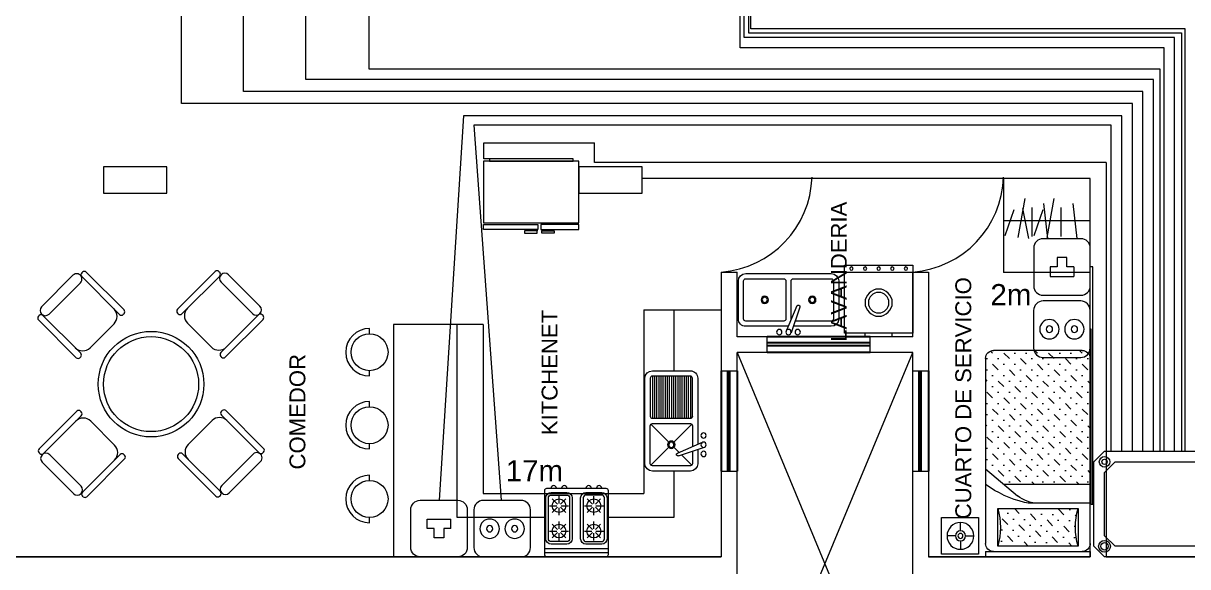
# Model space of a CAD drawing. Header units: metres. Extents: x -2 to 3328848, y -2 to 2725060.
# Drawn here: x 1662824.4 to 1662934.7, y 1364390.3 to 1364441.7 of the extents above; entities that cross this region are included whole.
import ezdxf

# ---------------------------------------------------------------- set-up
doc = ezdxf.new("R2010")
doc.units = ezdxf.units.M
doc.layers.get('0').update_dxf_attribs({"color": 253, "lineweight": 0})
for name, color, linetype, lineweight in [('ICT_INTERNA', 170, 'Continuous', 0), ('ICT_TOMAS', 1, 'Continuous', 0), ('muebles', 253, 'Continuous', 0), ('NOFIJO', 253, 'Continuous', 0), ('PUERTAS', 253, 'Continuous', 0), ('ventanas', 253, 'Continuous', 30)]:
    doc.layers.add(name, color=color, linetype=linetype, lineweight=lineweight)
doc.styles.add('COTA', font='arial.ttf', dxfattribs={"height": 1})
doc.styles.get("Standard").update_dxf_attribs({"font": 'arial.ttf'})

# ---------------------------------------------------------------- blocks, each defined once
blk = doc.blocks.new('MESACIRC-4P-D100CM-3')
at = {"layer": 'muebles'}
for p, q in [((-0.7398487799673319, 1.030933246570612), (-1.036833628065665, 0.7339483984722506)), ((-0.6691381018486595, 1.030933246570612), (-0.2986932690623405, 0.6604884137842646)), ((-0.6492324257367272, 1.060525045141731), (-0.6563034935485916, 1.053453977329866)), ((-0.6138770866774053, 1.060525045141731), (-0.2562668621911257, 0.702914820655451)), ((0.6079767051823239, 1.066425426636783), (0.2503664806960728, 0.7088152021505323)), ((0.6632377203536066, 1.036833628065665), (0.2927928875672592, 0.6663887952793175)), ((0.6433320442416459, 1.066425426636783), (0.6504031120535387, 1.059354358824919)), ((1.030933246570612, 0.7398487799673319), (0.7339483984722506, 1.036833628065665)), ((-0.6691381018486595, 0.9602225684519397), (-0.966122949947021, 0.6632377203536066)), ((0.9602225684519397, 0.6691381018486595), (0.6632377203536066, 0.966122949947021)), ((-1.036833628065665, 0.6632377203536066), (-0.6663887952793175, 0.2927928875672592)), ((-0.2562668621911257, 0.667559481596129), (-0.2633379300029901, 0.6604884137842646)), ((0.2503664806960728, 0.6734598630912103), (0.2574375485079372, 0.6663887952793459)), ((1.030933246570612, 0.6691381018486595), (0.6604884137842646, 0.2986932690623405)), ((-1.066425426636783, 0.6433320442416459), (-1.059354358824919, 0.6504031120535387)), ((-1.066425426636783, 0.6079767051823239), (-0.7088152021505323, 0.2503664806960728)), ((-0.5772142202944224, 0.345039668819652), (-0.3509400503147333, 0.5713138387993411)), ((0.345039668819652, 0.5772142202944224), (0.5713138387993411, 0.3509400503147333)), ((1.060525045141731, 0.6138770866774053), (0.702914820655451, 0.2562668621911257)), ((1.060525045141731, 0.6492324257367272), (1.053453977329866, 0.6563034935485916)), ((-0.6734598630912103, 0.2503664806960728), (-0.6663887952793459, 0.2574375485079372)), ((0.667559481596129, 0.2562668621911257), (0.6604884137842646, 0.2633379300029901)), ((-1.060525045141759, -0.6138770866774621), (-0.7029148206554794, -0.2562668621911826)), ((-1.03093324657064, -0.6691381018487164), (-0.660488413784293, -0.2986932690623973)), ((-0.6675594815961574, -0.2562668621911826), (-0.660488413784293, -0.2633379300030469)), ((0.6734598630912956, -0.2503664806961297), (0.6663887952794312, -0.2574375485079941)), ((1.03683362806575, -0.6632377203536635), (0.6663887952794028, -0.292792887567316)), ((1.066425426636869, -0.6079767051823808), (0.7088152021506176, -0.2503664806961297)), ((-0.3450396688196804, -0.5772142202944792), (-0.5713138387993695, -0.3509400503147901)), ((0.5772142202945076, -0.3450396688197088), (0.3509400503148186, -0.5713138387993979)), ((-1.060525045141759, -0.6492324257367841), (-1.053453977329895, -0.6563034935486485)), ((0.256266862191211, -0.6675594815961858), (0.2633379300030754, -0.6604884137843214)), ((0.6691381018487448, -1.030933246570669), (0.2986932690624258, -0.6604884137843214)), ((1.066425426636869, -0.6433320442417028), (1.059354358825004, -0.6504031120535956)), ((-1.03093324657064, -0.7398487799673887), (-0.733948398472279, -1.036833628065722)), ((-0.9602225684519681, -0.6691381018487164), (-0.663237720353635, -0.9661229499470778)), ((-0.663237720353635, -1.036833628065722), (-0.2927928875672876, -0.6663887952793743)), ((-0.6079767051823524, -1.06642542663684), (-0.2503664806961012, -0.7088152021505891)), ((-0.2503664806961012, -0.6734598630912672), (-0.2574375485079656, -0.6663887952794028)), ((0.6138770866774905, -1.060525045141787), (0.256266862191211, -0.7029148206555078)), ((0.6691381018487448, -0.9602225684519965), (0.9661229499471062, -0.6632377203536635)), ((0.7398487799674172, -1.030933246570669), (1.03683362806575, -0.7339483984723074)), ((-0.6433320442416743, -1.06642542663684), (-0.6504031120535672, -1.059354358824976)), ((0.6492324257368125, -1.060525045141787), (0.6563034935486769, -1.053453977329923))]:
    blk.add_line(p, q, dxfattribs=at)
for radius in [0.5, 0.45]:
    blk.add_circle((0, 0), radius, dxfattribs=at)
for centre, radius, start, end in [((-0.7044934409079815, 0.9955779075112616), 0.05, 315.0000000000003, 135.0000000000003), ((-0.6386258240189306, 1.035776307800177), 0.025, 135.0000000000003, 225.0000000000002), ((-0.6315547562070662, 1.04284737561207), 0.025, 45.00000000000025, 135.0000000000003), ((0.6256543747119849, 1.048747757107122), 0.025, 45.00000000000025, 135.0000000000002), ((0.6985930594129286, 1.001478289006343), 0.05, 45.00000000000025, 225.0000000000002), ((0.6327254425238493, 1.041676689295258), 0.025, 315.0000000000003, 45.00000000000025), ((-1.001478289006343, 0.6985930594129286), 0.05, 135.0000000000003, 315.0000000000003), ((-0.4216507284333773, 0.642024516917985), 0.1, 314.9999999999992, 45.00000000000025), ((-0.2739445317207867, 0.68523715112579), 0.025, 315.0000000000003, 45.00000000000025), ((0.2680441502257338, 0.6911375326208713), 0.025, 135.0000000000002, 225.0000000000002), ((0.2751152180375982, 0.6840664648090069), 0.025, 225.0000000000002, 315.0000000000003), ((0.4157503469382959, 0.6479248984130663), 0.1, 135.0000000000002, 224.9999999999992), ((0.9955779075112616, 0.7044934409079815), 0.05, 225.0000000000002, 45.00000000000025), ((1.035776307800177, 0.6386258240189306), 0.025, 45.00000000000025, 135.0000000000002), ((-1.048747757107122, 0.6256543747119849), 0.025, 135.0000000000003, 225.0000000000002), ((-1.041676689295258, 0.6327254425238493), 0.025, 45.00000000000025, 135.0000000000003), ((-0.2810155995326511, 0.6781660833139256), 0.025, 225.0000000000002, 315.0000000000003), ((1.04284737561207, 0.6315547562070662), 0.025, 315.0000000000003, 45.00000000000025), ((-0.6479248984130663, 0.4157503469382959), 0.1, 225.0000000000002, 314.9999999999992), ((0.642024516917985, 0.4216507284333773), 0.1, 224.9999999999992, 315.0000000000003), ((-0.6911375326208713, 0.2680441502257338), 0.025, 225.0000000000002, 315.0000000000003), ((-0.6840664648089785, 0.2751152180375982), 0.025, 315.0000000000003, 45.00000000000025), ((0.6781660833139256, 0.2810155995326511), 0.025, 135.0000000000002, 225.0000000000002), ((0.68523715112579, 0.2739445317207867), 0.025, 225.0000000000002, 315.0000000000003), ((-0.6420245169180134, -0.4216507284334341), 0.1, 44.99999999999931, 135.0000000000003), ((-0.6852371511258184, -0.2739445317208435), 0.025, 45.00000000000033, 135.0000000000003), ((-0.678166083313954, -0.2810155995327079), 0.025, 315.0000000000003, 45.00000000000033), ((0.6479248984131516, -0.4157503469383528), 0.09999999999999998, 45.0000000000003, 134.9999999999993), ((0.6840664648090637, -0.275115218037655), 0.02499999999999999, 135.0000000000003, 225.0000000000003), ((0.6911375326209566, -0.2680441502257906), 0.02499999999999999, 45.0000000000003, 135.0000000000003), ((-1.042847375612098, -0.6315547562071231), 0.025, 135.0000000000003, 225.0000000000003), ((-1.035776307800205, -0.6386258240189875), 0.025, 225.0000000000003, 315.0000000000003), ((-0.99557790751129, -0.7044934409080383), 0.05, 45.00000000000033, 225.0000000000003), ((-0.4157503469383244, -0.6479248984131232), 0.1, 315.0000000000003, 44.99999999999931), ((-0.2751152180376266, -0.6840664648090353), 0.025, 45.00000000000033, 135.0000000000003), ((0.2810155995327364, -0.6781660833139824), 0.02499999999999999, 45.0000000000003, 135.0000000000003), ((0.4216507284334625, -0.6420245169180419), 0.09999999999999998, 134.9999999999993, 225.0000000000003), ((1.001478289006428, -0.6985930594129854), 0.04999999999999999, 315.0000000000003, 135.0000000000003), ((1.041676689295343, -0.6327254425239062), 0.02499999999999999, 225.0000000000003, 315.0000000000003), ((1.048747757107208, -0.6256543747120418), 0.02499999999999999, 315.0000000000003, 45.0000000000003), ((-0.2680441502257622, -0.6911375326209281), 0.025, 315.0000000000003, 45.00000000000033), ((0.273944531720872, -0.6852371511258468), 0.02499999999999999, 135.0000000000003, 225.0000000000003), ((-0.698593059412957, -1.0014782890064), 0.05, 225.0000000000003, 45.00000000000033), ((0.7044934409080668, -0.9955779075113185), 0.04999999999999999, 135.0000000000003, 315.0000000000003), ((-0.6327254425238777, -1.041676689295315), 0.025, 135.0000000000003, 225.0000000000003), ((-0.6256543747120134, -1.048747757107179), 0.025, 225.0000000000003, 315.0000000000003), ((0.6315547562071515, -1.042847375612126), 0.02499999999999999, 225.0000000000003, 315.0000000000003), ((0.6386258240190159, -1.035776307800234), 0.02499999999999999, 315.0000000000003, 45.0000000000003)]:
    blk.add_arc(centre, radius, start, end, dxfattribs=at)
blk = doc.blocks.new('Estufa-p04')
for p, q in [((0.08999999999999914, 0.3000000000000025), (0.08999999999999914, -0.2999999999999989)), ((0.1299999999999983, 0.2999999999999954), (0.1299999999999983, -0.2999999999999989)), ((0.2313603896936051, 0.2286396103063826), (0.280857864376263, 0.1791421356237248)), ((0.2949999999999974, 0.2550000000003845), (0.2949999999999974, 0.1849999999999974)), ((0.3091421356237302, 0.1791421356237266), (0.3586396103063933, 0.2286396103063897)), ((0.4713603896936107, 0.2286396103063826), (0.5208578643762685, 0.1791421356237248)), ((0.535000000000003, 0.2550000000003845), (0.535000000000003, 0.1849999999999974)), ((0.5491421356237358, 0.1791421356237266), (0.5986396103063989, 0.2286396103063897)), ((0.2049999999996068, 0.1649999999999974), (0.2749999999999974, 0.1649999999999946)), ((0.2313603896936051, 0.1013603896936015), (0.2808578643762683, 0.1508578643762646)), ((0.2949999999999974, 0.1449999999999974), (0.2949999999999974, 0.07499999999999751)), ((0.3091421356237249, 0.1508578643762629), (0.3586396103063933, 0.1013603896935944)), ((0.3149999999999974, 0.164999999999993), (0.3850000000003845, 0.1649999999999903)), ((0.4449999999996123, 0.1649999999999974), (0.515000000000003, 0.1649999999999946)), ((0.4713603896936107, 0.1013603896936015), (0.5208578643762738, 0.1508578643762646)), ((0.535000000000003, 0.1449999999999974), (0.535000000000003, 0.07499999999999751)), ((0.5491421356237305, 0.1508578643762629), (0.5986396103063989, 0.1013603896935944)), ((0.555000000000003, 0.164999999999993), (0.6250000000003901, 0.1649999999999903)), ((0.2313603896936051, -0.1013603896936086), (0.280857864376263, -0.1508578643762664)), ((0.2949999999999974, -0.07499999999960671), (0.2949999999999974, -0.1449999999999938)), ((0.3091421356237302, -0.1508578643762646), (0.3586396103063933, -0.1013603896936015)), ((0.4713603896936107, -0.1013603896936086), (0.5208578643762685, -0.1508578643762664)), ((0.535000000000003, -0.07499999999960671), (0.535000000000003, -0.1449999999999938)), ((0.5491421356237358, -0.1508578643762646), (0.5986396103063989, -0.1013603896936015)), ((0.2049999999996068, -0.1649999999999938), (0.2749999999999974, -0.1649999999999966)), ((0.2313603896936051, -0.2286396103063897), (0.2808578643762683, -0.1791421356237266)), ((0.2949999999999974, -0.1849999999999938), (0.2949999999999974, -0.2549999999999937)), ((0.3091421356237249, -0.1791421356237283), (0.3586396103063933, -0.2286396103063968)), ((0.3149999999999974, -0.1649999999999981), (0.3850000000003845, -0.1650000000000009)), ((0.4449999999996123, -0.1649999999999938), (0.515000000000003, -0.1649999999999966)), ((0.4713603896936107, -0.2286396103063897), (0.5208578643762738, -0.1791421356237266)), ((0.535000000000003, -0.1849999999999938), (0.535000000000003, -0.2549999999999937)), ((0.5491421356237305, -0.1791421356237283), (0.5986396103063989, -0.2286396103063968)), ((0.555000000000003, -0.1649999999999981), (0.6250000000003901, -0.1650000000000009))]:
    blk.add_line(p, q)
for points in [[(0.6999999999999986, 0.2799999999999994), (0.6999999999999986, -0.2800000000000029, -0.4142135623730965), (0.679999999999999, -0.3000000000000025), (0.06999999999999956, -0.2999999999999989, -0.4142135623730935), (0.04999999999999999, -0.2799999999999994), (0.04999999999999999, 0.2799999999999994, -0.4142135623730965), (0.06999999999999956, 0.3000000000000025), (0.679999999999999, 0.2999999999999954, -0.4142135623730935)], [(0.660000000000003, 0.2399999999999967), (0.6599999999999995, 0.09000000000000163, -0.4142135623730898), (0.6099999999999988, 0.04000000000000092), (0.2199999999999981, 0.04000000000000092, -0.4142135623730951), (0.1699999999999983, 0.09000000000000163), (0.1699999999999974, 0.2400000000000002, -0.4142135623730971), (0.2199999999999981, 0.2900000000000009), (0.6100000000000023, 0.2899999999999974, -0.4142135623730927)], [(0.6350000000000044, 0.2399999999999967), (0.6349999999999973, 0.09000000000000163, -0.4142135623730898), (0.6099999999999988, 0.0649999999999995), (0.2199999999999981, 0.06500000000000306, -0.414213562373095), (0.194999999999996, 0.09000000000000163), (0.1949999999999996, 0.2400000000000002, -0.4142135623730972), (0.2199999999999981, 0.2650000000000023), (0.6100000000000023, 0.2649999999999988, -0.4142135623730927)], [(0.6599999999999959, -0.08999999999999808), (0.6599999999999995, -0.2399999999999967, -0.4142135623731003), (0.6099999999999988, -0.2899999999999974), (0.2199999999999981, -0.2899999999999974, -0.4142135623730951), (0.1699999999999983, -0.2399999999999967), (0.1699999999999974, -0.08999999999999808, -0.4142135623730951), (0.2199999999999981, -0.03999999999999737), (0.6099999999999952, -0.03999999999999737, -0.4142135623730909)], [(0.6350000000000044, -0.2399999999999931), (0.6349999999999973, -0.08999999999999808, 0.4142135623730898), (0.6099999999999988, -0.06499999999999595), (0.2199999999999981, -0.0649999999999995, 0.414213562373095), (0.194999999999996, -0.08999999999999808), (0.1949999999999996, -0.2399999999999967, 0.4142135623730972), (0.2199999999999981, -0.2649999999999988), (0.6100000000000023, -0.2649999999999952, 0.4142135623730927)]]:
    blk.add_lwpolyline(points, format="xyb", close=True)
for centre in [(0.2949999999999974, 0.1649999999999974), (0.535000000000003, 0.1649999999999974), (0.2949999999999974, -0.1649999999999938), (0.535000000000003, -0.1649999999999938)]:
    blk.add_circle(centre, 0.065)
for centre in [(0.6999999999999986, 0.2147242529177955), (0.6999999999999986, 0.1152757470822063), (0.6999999999999951, -0.1152757470822028), (0.6999999999999951, -0.2147242529177884)]:
    blk.add_arc(centre, 0.025, 270, 90)
blk = doc.blocks.new('fr')
for p, q in [((3287.00715631725, 1591.175039092622), (3287.00715631725, 1590.775039092622)), ((3287.02715631725, 1591.175039092622), (3287.02715631725, 1590.775039092622)), ((3287.04715631725, 1591.175039092622), (3287.04715631725, 1590.775039092622)), ((3287.06715631725, 1591.175039092622), (3287.06715631725, 1590.775039092622)), ((3287.08715631725, 1591.175039092622), (3287.08715631725, 1590.775039092622)), ((3287.10715631725, 1591.175039092622), (3287.10715631725, 1590.775039092622)), ((3287.12715631725, 1591.175039092622), (3287.12715631725, 1590.775039092622)), ((3287.14715631725, 1591.175039092622), (3287.14715631725, 1590.775039092622)), ((3287.16715631725, 1591.175039092622), (3287.16715631725, 1590.775039092622)), ((3287.18715631725, 1591.175039092622), (3287.18715631725, 1590.775039092622)), ((3287.20715631725, 1591.175039092622), (3287.20715631725, 1590.775039092622)), ((3287.22715631725, 1591.175039092622), (3287.22715631725, 1590.775039092622)), ((3287.24715631725, 1591.175039092622), (3287.24715631725, 1590.775039092622)), ((3287.26715631725, 1591.175039092622), (3287.26715631725, 1590.775039092622)), ((3287.28715631725, 1591.175039092622), (3287.28715631725, 1590.775039092622)), ((3287.30715631725, 1591.175039092622), (3287.30715631725, 1590.775039092622)), ((3287.32715631725, 1591.175039092622), (3287.32715631725, 1590.775039092622)), ((3287.34715631725, 1591.175039092622), (3287.34715631725, 1590.775039092622)), ((3287.36715631725, 1591.175039092622), (3287.36715631725, 1590.775039092622)), ((3287.118942451903, 1590.418773735872), (3286.874164926968, 1590.50135074778)), ((3287.129417257108, 1590.446159264849), (3286.892013295723, 1590.548013860855))]:
    blk.add_line(p, q)
for points in [[(3287.00715631725, 1591.225039092622, 0.4142135623740464), (3286.93715631725, 1591.155039092622), (3286.93715631725, 1590.528645927004)], [(3286.93715631725, 1590.480100264155), (3286.93715631725, 1590.345039092621, 0.4142135623730951), (3287.00715631725, 1590.275039092621), (3287.36715631725, 1590.275039092621, 0.4142135623730951), (3287.43715631725, 1590.345039092621), (3287.43715631725, 1591.155039092621, 0.4142135623730951), (3287.36715631725, 1591.225039092622), (3287.00715631725, 1591.225039092622)], [(3287.36715631725, 1590.725039092622), (3287.00715631725, 1590.725039092622, 0.4142135623730951), (3286.98715631725, 1590.705039092622), (3286.98715631725, 1590.509339354386, 0.4142135623730951)], [(3286.98715631725, 1590.464919272612), (3286.98715631725, 1590.345039092622, 0.4142135623730951), (3287.00715631725, 1590.325039092622), (3287.36715631725, 1590.325039092622, 0.4142135623730951), (3287.38715631725, 1590.345039092622), (3287.38715631725, 1590.705039092622, 0.4142135623730951), (3287.36715631725, 1590.725039092622)]]:
    blk.add_lwpolyline(points, format="xyb")
blk.add_lwpolyline([(3287.36715631725, 1590.775039092622), (3287.00715631725, 1590.775039092622, -0.4142135623730951), (3286.98715631725, 1590.795039092622), (3286.98715631725, 1591.155039092622, -0.4142135623730951), (3287.00715631725, 1591.175039092622), (3287.36715631725, 1591.175039092622, -0.4142135623730951), (3287.38715631725, 1591.155039092622), (3287.38715631725, 1590.795039092622, -0.4142135623730951)], format="xyb", close=True)
for points in [[(3286.993014181626, 1590.719181228246), (3287.162407579908, 1590.549787829963)], [(3287.381298452874, 1590.719181228246), (3287.211905054592, 1590.549787829963)], [(3287.162407579908, 1590.50029035528), (3287.116124655038, 1590.45400743041)], [(3287.211905054592, 1590.50029035528), (3287.381298452874, 1590.330896956998)], [(3287.091750939875, 1590.429633715246), (3286.993014181626, 1590.330896956998)]]:
    blk.add_lwpolyline(points)
for centre, radius in [((3286.88215631725, 1590.612539092622), 0.025), ((3286.88215631725, 1590.525039092622), 0.025), ((3287.18715631725, 1590.525039092622), 0.035), ((3287.18715631725, 1590.525039092622), 0.025), ((3286.88215631725, 1590.437539092622), 0.025)]:
    blk.add_circle(centre, radius)
for centre, radius, start, end in [((3287.00715631725, 1590.795039092622), 0.02, 180, 270), ((3287.00715631725, 1590.795039092622), 0.02, 180, 270), ((3287.123632418683, 1590.432675891372), 0.01467193633931174, 251.3579009999814, 66.77897661413421)]:
    blk.add_arc(centre, radius, start, end)
blk = doc.blocks.new('ww')
at = {"layer": 'muebles', "ltscale": 4}
for p, q in [((1737.930094306199, 1442.993572993669), (1737.930094306199, 1442.982252231849)), ((1737.975052134864, 1442.993572993669), (1737.975052134864, 1442.982252231849))]:
    blk.add_line(p, q, dxfattribs=at)
at = {"layer": 'muebles'}
blk.add_lwpolyline([(1737.580215024602, 1443.642252231849), (1738.480215024603, 1443.642252231849), (1738.480215024603, 1443.058918898515), (1737.580215024602, 1443.058918898515)], close=True, dxfattribs=at)
at = {"layer": 'muebles', "ltscale": 4}
for points in [[(1737.632719807589, 1443.665238126562), (1738.425215024603, 1443.665238126562), (1738.425215024603, 1443.642252231849), (1737.632719807589, 1443.642252231849)], [(1737.580215024602, 1443.042252231849), (1737.940264510411, 1443.042252231849), (1737.940264510411, 1442.993572993669), (1737.580215024602, 1442.993572993669)], [(1738.480215024603, 1443.042252231849), (1737.968120600074, 1443.042252231849), (1737.968120600074, 1442.993572993669), (1738.480215024603, 1442.993572993669)], [(1737.930094306199, 1442.982252231849), (1737.811872184629, 1442.982252231849), (1737.811872184629, 1442.95892386449), (1737.930094306199, 1442.95892386449)], [(1737.975052134864, 1442.982252231849), (1738.093274256434, 1442.982252231849), (1738.093274256434, 1442.95892386449), (1737.975052134864, 1442.95892386449)]]:
    blk.add_lwpolyline(points, close=True, dxfattribs=at)
blk = doc.blocks.new('Muko05pl')
at = {"color": 0, "linetype": 'ByBlock'}
for p, q in [((0.3499999999999996, -0.02500000000000002), (-0.3499999999999996, -0.02500000000000002)), ((-0.3499999999999996, -0.02500000000000002), (-0.3499999999999996, -0.7249999999999999)), ((0.3499999999999996, -0.0950000000000159), (-0.3499999999999996, -0.0950000000000159)), ((0.3499999999999996, -0.7249999999999999), (0.3499999999999996, -0.02500000000000002)), ((-0.3499999999999996, -0.7249999999999999), (0.3499999999999996, -0.7249999999999999)), ((-0.1399999999999917, -0.760000000000008), (-0.1399999999999917, -0.7249999999999999)), ((-0.1399999999999917, -0.760000000000008), (0.1399999999999917, -0.760000000000008)), ((0.1399999999999917, -0.760000000000008), (0.1399999999999917, -0.7249999999999999))]:
    blk.add_line(p, q, dxfattribs=at)
for centre, radius in [((-0.2799999999999843, -0.06000000000000799), 0.0175), ((-0.1399999999999917, -0.06000000000000799), 0.0175), ((0, -0.06000000000000799), 0.0175), ((0.1400000000000317, -0.06000000000000799), 0.0175), ((0.2800000000000242, -0.06000000000000799), 0.0175), ((0, -0.4100000000000079), 0.14), ((0, -0.4100000000000079), 0.105)]:
    blk.add_circle(centre, radius, dxfattribs=at)
blk = doc.blocks.new('Tarja-p07')
for p, q in [((-0.4749999999999979, 0.5599999999999995), (-0.4749999999999976, 0.2000000000000001)), ((0.4049999999999976, 0.6299999999999998), (-0.4049999999999976, 0.6299999999999998)), ((0.4749999999999979, 0.2000000000000001), (0.4749999999999976, 0.5599999999999995)), ((-0.1062653567499119, 0.3117861346530091), (-0.02368834484204285, 0.06700860971768635)), ((-0.07887982777234726, 0.3222609398584922), (0.02297476823354216, 0.08485697847289658)), ((-0.4049999999999976, 0.1299999999999998), (-0.04493882846716431, 0.1299999999999999)), ((0.003606834382345404, 0.1299999999999999), (0.4049999999999976, 0.1300000000000001))]:
    blk.add_line(p, q)
for points in [[(-0.02520379208316269, 0.1971521671198501, 0.03573451433102479), (-0.02500000000000215, 0.2000000000000001), (-0.02500000000000172, 0.5599999999999995, 0.4142135623730951), (-0.04500000000000172, 0.5800000000000026), (-0.4050000000000011, 0.5800000000000026, 0.4142135623730951), (-0.4250000000000007, 0.5599999999999995)], [(-0.4250000000000007, 0.5599999999999995), (-0.4250000000000012, 0.2000000000000001, 0.4142135623730951), (-0.4050000000000011, 0.179999999999997), (-0.06180659684779653, 0.18, 0.4142135623730951)]]:
    blk.add_lwpolyline(points, format="xyb")
blk.add_lwpolyline([(0.02499999999999857, 0.5599999999999995), (0.02499999999999814, 0.2000000000000001, 0.4142135623730951), (0.04499999999999814, 0.179999999999997), (0.4049999999999976, 0.1800000000000001, 0.4142135623730951), (0.4249999999999972, 0.2000000000000001), (0.4249999999999976, 0.5599999999999995, 0.4142135623730951), (0.4049999999999976, 0.5800000000000026), (0.04499999999999814, 0.5800000000000026, 0.4142135623730951)], format="xyb", close=True)
for centre, radius in [((-0.225000000000005, 0.3799999999999998), 0.035), ((-0.225000000000005, 0.3799999999999998), 0.025), ((0.2249999999999979, 0.3799999999999998), 0.035), ((0.2249999999999979, 0.3799999999999998), 0.025), ((-0.08749999999999858, 0.07500000000000001), 0.025), ((0, 0.07500000000000712), 0.025), ((0.08749999999999858, 0.07500000000000001), 0.025)]:
    blk.add_circle(centre, radius)
for centre, radius, start, end in [((-0.4049999999999975, 0.5599999999999995), 0.07000000000000028, 90.00000000000006, 180), ((0.4049999999999975, 0.5599999999999996), 0.07000000000000012, 359.9999999999999, 89.99999999999991), ((-0.09236320124966468, 0.3164761014324043), 0.01467193633931174, 23.22102338587596, 198.6420990000152), ((-0.4049999999999975, 0.2), 0.07000000000000012, 179.9999999999999, 269.9999999999999), ((-0.4050000000000011, 0.2000000000000001), 0.02, 180, 270), ((-0.4050000000000011, 0.2000000000000001), 0.02, 180, 270), ((0.4049999999999978, 0.2000000000000003), 0.07000000000000015, 269.9999999999998, 359.9999999999999)]:
    blk.add_arc(centre, radius, start, end)
blk = doc.blocks.new('CAMA190X100CM-1MESITA')
at = {"layer": 'muebles'}
h = blk.add_hatch(dxfattribs=at)
h.set_pattern_fill('MUDST', color=256, scale=0.3, angle=406.5404101467818, style=0)
h.set_pattern_definition([(46.54041014678172, (-83.74444524832165, -2.074263211482048), (0.04873694475618788, 0.1604671624221987), [0.07499999999999991, -0.07499999999999991, 0, -0.07499999999999991, 0, -0.07499999999999991])])
h.paths.add_polyline_path([(0.5317029959858814, -0.1015999999999906, -0.1428571428571422), (0.5317029959858814, -0.4571999999999719), (1.293702995985882, -0.4572000000000003, -0.1428571428571542), (1.293702995985882, -0.1015999999999906)])
h = blk.add_hatch(dxfattribs=at)
h.set_pattern_fill('MUDST', color=256, scale=0.3, angle=404.9999999999999, style=0)
h.set_pattern_definition([(44.99999999999999, (-83.74444524832165, -2.074263211482048), (0.05303300858899111, 0.1590990257669732), [0.075, -0.075, 0, -0.075, 0, -0.075])])
h.paths.add_polyline_path([(1.408002995985896, -0.685799999999972), (0.5945201833576732, -0.685799999999972), (0.4174029959858387, -0.8349778579598421), (0.4174029959858672, -1.879599999999982, 0.4142135623730951), (0.4936029959858672, -1.955799999999982), (1.331802995985868, -1.955799999999982, 0.4142135623732043), (1.408002995985896, -1.879599999999982)])
for p, q in [((0.4174029959858672, 2.842170943040401e-14), (1.408002995985896, 0)), ((0.4174029959858672, -0.05079999999998108), (0.4174029959858672, 2.842170943040401e-14)), ((1.408002995985896, -0.05079999999998108), (1.408002995985896, 0)), ((0.1793012381893107, -0.1509421569701033), (0.1793012381893107, -0.07156330363437746)), ((0.4174029959858672, -0.05079999999998108), (1.408002995985896, -0.05079999999998108)), ((0.5317029959858814, -0.1015999999999906), (0.5317029959858814, -0.4571999999999719)), ((1.293702995985882, -0.1015999999999906), (0.5317029959858814, -0.1015999999999906)), ((1.293702995985882, -0.4572000000000003), (1.293702995985882, -0.1015999999999906)), ((0.1315509518100839, -0.1986924433493016), (0.05217209847435811, -0.1986924433493016)), ((0.2270515245685374, -0.1986924433493016), (0.3064303779042632, -0.1986924433493016)), ((0.4174029959858672, -1.879599999999982), (0.4174029959858672, -0.1269999999999811)), ((1.408002995985896, -0.1269999999999811), (1.408002995985896, -1.879599999999982)), ((0.1793012381893107, -0.2464427297285283), (0.1793012381893107, -0.3258215830642541)), ((0.5317029959858814, -0.4571999999999719), (1.293702995985882, -0.4572000000000003)), ((1.408002995985896, -0.5079999999999814), (0.8564353919858831, -0.5079999999999814)), ((0.417762228185893, -0.8346752927999717), (0.7205244369858974, -0.5796722721999856)), ((1.408002995985896, -0.685799999999972), (0.5952029959858862, -0.685799999999972)), ((1.331802995985868, -1.955799999999982), (0.4936029959858956, -1.955799999999982))]:
    blk.add_line(p, q, dxfattribs=at)
blk.add_lwpolyline([(0, -0.02415880543381377), (0, -0.3741588054338081), (0.3499999999999943, -0.3741588054338081), (0.3499999999999943, -0.02415880543381377)], close=True, dxfattribs=at)
for radius in [0.1271291397149466, 0.04775028637921253, 0.02383671369655249]:
    blk.add_circle((0.1793012381893107, -0.1986924433493016), radius, dxfattribs=at)
for centre, radius, start, end in [((0.4936029959858956, -0.1269999999999811), 0.07619999999999999, 90, 180), ((-0.07789700401411892, -0.2793999999999812), 0.635, 343.7397950000001, 16.26020499999998), ((1.903302995985882, -0.2793999999999812), 0.635, 163.739795, 196.260205), ((1.331802995985868, -0.1269999999999811), 0.07619999999999999, 0, 90), ((1.0252512595859, -1.521810342199984), 1.033630902, 103.3927959999999, 126.0202339999999), ((0.91687746058588, -0.8127999999999815), 0.3048, 90, 130.10593), ((0.8564353919858831, -0.8127999999999815), 0.3048, 90, 103.3927959999999), ((0.4936029959858956, -1.879599999999982), 0.07619999999999999, 180, 270), ((1.331802995985868, -1.879599999999982), 0.07619999999999999, 270, 0)]:
    blk.add_arc(centre, radius, start, end, dxfattribs=at)
blk = doc.blocks.new('RTR')
for p, q in [((-0.7499999999999929, 0.3999999999999773), (-0.6499999999999915, 0.5)), ((-0.6499999999999915, 0.5), (0.6500000000000057, 0.5)), ((0.6500000000000057, 0.5), (0.7500000000000071, 0.3999999999999773)), ((-0.75, -0.3999999999999773), (-0.7499999999999929, 0.3999999999999773)), ((-0.6499999999999844, 0.2999999999999545), (-0.549999999999983, 0.3999999999999773)), ((-0.549999999999983, 0.3999999999999773), (0.5500000000000043, 0.3999999999999773)), ((0.5500000000000043, 0.3999999999999773), (0.6500000000000057, 0.2999999999999545)), ((0.7500000000000071, 0.3999999999999773), (0.75, -0.3999999999999773)), ((-0.6500000000000057, -0.2999999999999545), (-0.6499999999999844, 0.2999999999999545)), ((0.6500000000000057, 0.2999999999999545), (0.6499999999999986, -0.2999999999999545)), ((-0.6500000000000057, -0.2999999999999545), (-0.5500000000000043, -0.3999999999999773)), ((0.6499999999999986, -0.2999999999999545), (0.5499999999999972, -0.3999999999999773)), ((-0.75, -0.3999999999999773), (-0.6499999999999986, -0.5)), ((0.5499999999999972, -0.3999999999999773), (-0.5500000000000043, -0.3999999999999773)), ((0.6499999999999986, -0.5), (0.75, -0.3999999999999773)), ((0.6499999999999986, -0.5), (-0.6499999999999986, -0.5))]:
    blk.add_line(p, q)
for centre, radius in [((-0.6499999999999986, 0.3999999999999773), 0.04999999999995453), ((0.6499999999999986, 0.3999999999999773), 0.05590169943745343), ((-0.6499999999999986, 0.3999999999999773), 0.02499999999997726), ((0.6499999999999986, 0.3999999999999773), 0.02499999999997726), ((-0.6499999999999986, -0.3999999999999773), 0.05590169943750428), ((-0.6499999999999986, -0.3999999999999773), 0.03535533905935049), ((0.6499999999999986, -0.3999999999999773), 0.05590169943750428), ((0.6499999999999986, -0.3999999999999773), 0.02500000000003411)]:
    blk.add_circle(centre, radius)
blk = doc.blocks.new('Toma TFN')
for p, q in [((-0.0625, 0.04999999999995453), (-0.05000000000000426, 0.04999999999995453)), ((-0.0625000000000071, 0), (-0.0625000000000071, 0.04999999999995453)), ((-0.05000000000000426, 0), (-0.0625, 5.684341886080801e-14)), ((-0.05000000000000426, 0.04999999999995453), (0.04999999999999716, 0.04999999999995453)), ((-0.02499999999999858, 0), (-0.05000000000000426, 0)), ((-0.02499999999999858, -0.05000000000001137), (-0.02499999999999858, 0)), ((0.02499999999999858, 0), (0.02499999999999858, -0.05000000000001137)), ((0.04999999999999716, 0), (0.02499999999999858, 0)), ((0.04999999999999716, 0.04999999999995453), (0.0625, 0.04999999999995453)), ((0.0625, 5.684341886080801e-14), (0.04999999999999716, 0)), ((0.04999999999999716, 0), (0.04999999999999716, 0)), ((0.06249999999999289, 0), (0.06249999999999289, 0.04999999999995453)), ((0.02499999999999858, -0.05000000000001137), (-0.02499999999999858, -0.05000000000001137))]:
    blk.add_line(p, q)
blk.add_lwpolyline([(-0.1000000000000085, 0.1499999999999204), (0.09999999999999432, 0.1499999999999773, -0.4142135623731283), (0.1499999999999986, 0.0999999999999659), (0.1499999999999986, -0.0999999999999659, -0.414213562373095), (0.1000000000000014, -0.1500000000000341), (-0.1000000000000085, -0.1500000000000341, -0.414213562373095), (-0.1500000000000057, -0.1000000000000227), (-0.1500000000000057, 0.0999999999999659, -0.414213562373095)], format="xyb", close=True)
blk = doc.blocks.new('TOMA TV')
blk.add_lwpolyline([(-0.1000000000000085, 0.1499999999999204), (0.09999999999999432, 0.1499999999999773, -0.4142135623731283), (0.1499999999999986, 0.0999999999999659), (0.1499999999999986, -0.0999999999999659, -0.414213562373095), (0.1000000000000014, -0.1500000000000341), (-0.1000000000000085, -0.1500000000000341, -0.414213562373095), (-0.1500000000000057, -0.1000000000000227), (-0.1500000000000057, 0.0999999999999659, -0.414213562373095)], format="xyb", close=True)
for centre, radius in [((-0.0663150679774205, -1.420738526825005e-14), 0.05153002220894185), ((-0.0663150679774205, -1.420738526825005e-14), 0.0171766740696603), ((0.06631506797741339, -1.421432416215396e-14), 0.05153002220894185), ((0.06631506797741339, -1.421432416215396e-14), 0.0171766740696603)]:
    blk.add_circle(centre, radius)

msp = doc.modelspace()

# ---------------------------------------------------------------- linework, layer by layer
at = {"ltscale": 0.02}
for p, q in [((1662868.045738918, 1364428.910217785), (1662868.045738918, 1364430.410217786)), ((1662868.045738918, 1364430.410217786), (1662878.522022172, 1364430.410217786)), ((1662878.522022172, 1364428.535304453), (1662878.522022172, 1364430.410217786)), ((1662868.572022171, 1364428.910217785), (1662868.045738918, 1364428.910217785)), ((1662926.967513532, 1364428.535304453), (1662878.522022172, 1364428.535304453)), ((1662926.967513532, 1364428.535304453), (1662926.967513532, 1364391.193566457)), ((1662925.46751353, 1364427.035304452), (1662883.022022172, 1364427.035304452)), ((1662925.46751353, 1364391.193566457), (1662925.46751353, 1364427.035304452)), ((1662890.522022172, 1364418.175813319), (1662890.522022172, 1364391.193566457)), ((1662892.022022172, 1364412.046654638), (1662892.022022172, 1364418.175813319)), ((1662908.658993187, 1364412.046654638), (1662908.658993187, 1364418.175813319)), ((1662910.158993185, 1364418.175813319), (1662910.158993185, 1364391.193566457)), ((1662908.658993187, 1364412.046654638), (1662892.022022172, 1364412.046654638)), ((1662894.868832546, 1364410.544866484), (1662894.868832546, 1364412.044866482)), ((1662904.616759465, 1364410.548442794), (1662904.616759465, 1364412.046654638)), ((1662892.022022172, 1364370.546654638), (1662892.022022172, 1364410.546654638)), ((1662892.022022172, 1364370.546654638), (1662908.658993187, 1364410.546654638)), ((1662892.022022172, 1364410.546654638), (1662908.658993187, 1364370.546654638)), ((1662908.658993187, 1364410.546654638), (1662892.022022172, 1364410.546654638)), ((1662908.658993187, 1364370.546654638), (1662908.658993187, 1364410.546654638)), ((1662890.522022172, 1364408.818263836), (1662892.022022172, 1364408.818263836)), ((1662908.658993187, 1364408.818263836), (1662910.158993185, 1364408.818263836)), ((1662890.522022172, 1364399.318263836), (1662892.022022172, 1364399.318263836)), ((1662908.658993187, 1364399.318263836), (1662910.158993185, 1364399.318263836)), ((1662890.522022172, 1364391.193566457), (1662822.522022172, 1364391.193566457)), ((1662925.46751353, 1364391.193566457), (1662910.158993185, 1364391.193566457))]:
    msp.add_line(p, q, dxfattribs=at)
at = {"ltscale": 0.015}
for p, q in [((1662890.522022172, 1364418.175813319), (1662892.022022172, 1364418.175813319)), ((1662908.658993187, 1364418.175813319), (1662910.158993185, 1364418.175813319))]:
    msp.add_line(p, q, dxfattribs=at)
for p, q in [((1662822.522022172, 1364391.193566457), (1662890.522022172, 1364391.193566457)), ((1662910.158993185, 1364391.193566457), (1662925.46751353, 1364391.193566457)), ((1662926.967513532, 1364391.193566457), (1662944.632163758, 1364391.193566457))]:
    msp.add_line(p, q)
at = {"layer": 'ICT_TOMAS'}
for points in [[(1662932.465421694, 1364401.213498626), (1662932.465421694, 1364439.424819121), (1662892.322790569, 1364439.424819121), (1662892.322790569, 1364469.193231126), (1662883.662335512, 1364469.193231126), (1662883.662335512, 1364499.35365743), (1662889.144671004, 1364499.35365743), (1662889.144671004, 1364498.169064768)], [(1662929.465421694, 1364401.213498626), (1662929.465421694, 1364434.12675151), (1662839.405103417, 1364434.12675151), (1662839.405103417, 1364493.083935811)], [(1662930.465421694, 1364401.213498626), (1662930.465421694, 1364435.287958233), (1662845.283880545, 1364435.287958233), (1662845.283880545, 1364493.078147931)], [(1662931.465421694, 1364401.213498626), (1662931.465421694, 1364436.401576562), (1662851.170237761, 1364436.401576562), (1662851.170237761, 1364493.076355722)], [(1662857.132126404, 1364493.071274257), (1662857.132126404, 1364437.43036571), (1662932.061055887, 1364437.43036571), (1662932.061055887, 1364401.19356646)], [(1662889.117656364, 1364476.247185359), (1662889.117656364, 1364469.771835082), (1662893.106826303, 1364469.771835082), (1662893.106826303, 1364440.836918005), (1662934.111106143, 1364440.836918005), (1662934.111106143, 1364401.19356646)], [(1662933.465421694, 1364401.213498626), (1662933.465421694, 1364440.37728568), (1662892.708151263, 1364440.37728568), (1662892.708151263, 1364469.677955459), (1662886.090408756, 1364469.677955459), (1662886.080736981, 1364470.376439044)], [(1662934.465421694, 1364401.213498626), (1662934.465421694, 1364441.197231929), (1662893.325555375, 1364441.197231929), (1662893.325555375, 1364470.044952877), (1662891.963575386, 1364470.044952877), (1662891.963575386, 1364470.370859998)], [(1662928.465421694, 1364401.213498626), (1662928.465421694, 1364432.967241572), (1662866.101771624, 1364432.967241572), (1662863.796332529, 1364396.552493795)], [(1662927.465421694, 1364401.213498626), (1662927.465421694, 1364432.092534805), (1662867.093869061, 1364432.092534805), (1662869.678902908, 1364396.558072841)], [(1662925.820861391, 1364396.237648534), (1662925.709936792, 1364396.237648534), (1662925.709936792, 1364418.659644279), (1662925.473925194, 1364418.65964428)], [(1662925.820861391, 1364396.149484386), (1662925.55051479, 1364396.149484386), (1662925.55051479, 1364412.759800235), (1662925.46751353, 1364412.759800235)]]:
    msp.add_lwpolyline(points, dxfattribs=at)
at = {"layer": 'muebles', "ltscale": 0.02}
for p, q in [((1662917.252140169, 1364427.035304452), (1662917.252140169, 1364418.137969066)), ((1662918.633520541, 1364421.451592421), (1662919.294303368, 1364425.137273722)), ((1662921.389734213, 1364421.451592421), (1662922.050517036, 1364425.137273722)), ((1662917.406344461, 1364421.640606888), (1662918.25592504, 1364424.097727753)), ((1662919.06634234, 1364424.192223789), (1662919.632726288, 1364421.357096385)), ((1662919.955086193, 1364421.546088457), (1662919.955086193, 1364424.286719825)), ((1662920.162558133, 1364421.640606888), (1662921.012138708, 1364424.097727753)), ((1662921.465449593, 1364421.357096385), (1662921.087863396, 1364424.664748755)), ((1662922.711299862, 1364421.546088457), (1662922.711299862, 1364424.286719825)), ((1662924.221663262, 1364421.357096385), (1662923.844077066, 1364424.664748755)), ((1662917.252140169, 1364423.049650271), (1662925.46751353, 1364423.049650271)), ((1662925.46751353, 1364418.137969066), (1662917.252140169, 1364418.137969066)), ((1662883.180542516, 1364414.602269303), (1662883.180542516, 1364397.193566457)), ((1662883.180542516, 1364414.602269303), (1662890.522022172, 1364414.602269303)), ((1662886.05910356, 1364408.818263836), (1662886.05910356, 1364414.602269303)), ((1662859.467513532, 1364413.193566457), (1662859.467513532, 1364391.193566457)), ((1662867.96751353, 1364413.193566457), (1662859.467513532, 1364413.193566457)), ((1662865.46751353, 1364413.193566457), (1662865.46751353, 1364394.965920205)), ((1662867.96751353, 1364413.193566457), (1662867.96751353, 1364397.193566457)), ((1662886.05910356, 1364394.965920205), (1662886.05910356, 1364399.318263836)), ((1662867.96751353, 1364397.193566457), (1662883.180542516, 1364397.193566457)), ((1662865.46751353, 1364394.965920205), (1662873.807721904, 1364394.965920205)), ((1662879.807721904, 1364394.965920205), (1662886.05910356, 1364394.965920205))]:
    msp.add_line(p, q, dxfattribs=at)
at = {"layer": 'muebles', "ltscale": 4}
for p, q in [((1662857.214727248, 1364412.327956463), (1662857.214727248, 1364412.827956464)), ((1662857.214727248, 1364408.327956464), (1662857.214727248, 1364408.827956464)), ((1662857.214727248, 1364405.412160877), (1662857.214727248, 1364405.912160877)), ((1662857.214727248, 1364401.412160876), (1662857.214727248, 1364401.912160876)), ((1662857.214727248, 1364398.426614279), (1662857.214727248, 1364398.926614279)), ((1662857.214727248, 1364394.426614277), (1662857.214727248, 1364394.926614277))]:
    msp.add_line(p, q, dxfattribs=at)
for centre in [(1662857.214727248, 1364410.577956464), (1662857.214727248, 1364403.662160876), (1662857.214727248, 1364396.676614279)]:
    msp.add_circle(centre, 1.75, dxfattribs=at)
for centre in [(1662857.214727248, 1364410.577956464), (1662857.214727248, 1364403.662160876), (1662857.214727248, 1364396.676614279)]:
    msp.add_arc(centre, 2.25, 90, 270, dxfattribs=at)
at = {"layer": 'NOFIJO', "ltscale": 0.02}
for points in [[(1662838.022022172, 1364425.64974282), (1662838.022022172, 1364428.14974282), (1662832.02202217, 1364428.14974282), (1662832.02202217, 1364425.64974282)], [(1662883.022022172, 1364425.64974282), (1662883.022022172, 1364428.14974282), (1662877.02202217, 1364428.14974282), (1662877.02202217, 1364425.64974282)]]:
    msp.add_lwpolyline(points, close=True, dxfattribs=at)
at = {"layer": 'PUERTAS'}
for centre in [(1662889.828288662, 1364427.445841573), (1662907.965259677, 1364427.445841573)]:
    msp.add_arc(centre, 9.295950193339948, 274.2798195408042, 358.3354411850821, dxfattribs=at)
at = {"layer": 'ventanas'}
for p, q in [((1662904.616759465, 1364412.046654638), (1662894.868832546, 1364412.044866482)), ((1662904.616759465, 1364411.480385106), (1662894.868832546, 1364411.480385106)), ((1662904.616759465, 1364411.187272009), (1662894.868832546, 1364411.187272009)), ((1662904.616759465, 1364410.546654638), (1662894.868832546, 1364410.544866484))]:
    msp.add_line(p, q, dxfattribs=at)
at = {"layer": 'ventanas', "ltscale": 0.2}
for p, q in [((1662890.522022172, 1364408.818263836), (1662890.522011923, 1364399.318283318)), ((1662891.102381236, 1364408.818263836), (1662891.102381236, 1364399.318283318)), ((1662891.302381235, 1364408.818263836), (1662891.302381235, 1364399.318283318)), ((1662892.022011925, 1364408.818263836), (1662892.022011925, 1364399.318283318)), ((1662909.239352251, 1364408.818263836), (1662909.239352251, 1364399.318283318)), ((1662909.43935225, 1364408.818263836), (1662909.43935225, 1364399.318283318)), ((1662910.158982939, 1364408.818263836), (1662910.158982939, 1364399.318283318))]:
    msp.add_line(p, q, dxfattribs=at)

# ---------------------------------------------------------------- block references
at = {"layer": 'ICT_INTERNA', "xscale": 10, "yscale": 10, "zscale": 10}
msp.add_blockref('RTR', (1662933.32430181, 1364396.193566457), dxfattribs=at)
at = {"layer": 'ICT_TOMAS', "rotation": 180}
for name, p, xscale, yscale, zscale in [('Toma TFN', (1662922.795429528, 1364418.651546987), -17.85663777392733, 17.85663777392733, 17.85663777392733), ('TOMA TV', (1662922.784833579, 1364412.757352238), -17.84178858404148, 17.84178858404148, 17.84178858404148), ('TOMA TV', (1662869.774537101, 1364393.861872388), -17.84178858404148, 17.84178858404148, 17.84178858404148)]:
    msp.add_blockref(name, p, dxfattribs=dict(at, xscale=xscale, yscale=yscale, zscale=zscale))
at = {"layer": 'ICT_TOMAS', "xscale": 17.85663777392733, "yscale": 17.85663777392733, "zscale": 17.85663777392733}
msp.add_blockref('Toma TFN', (1662863.796332529, 1364393.876643854), dxfattribs=at)
at = {"layer": 'muebles', "xscale": -10, "yscale": 10, "zscale": 10}
for name, p in [('ww', (1680252.824172423, 1349992.257836525)), ('fr', (1695757.669739562, 1348496.56787291))]:
    msp.add_blockref(name, p, dxfattribs=at)
at = {"layer": 'muebles', "yscale": 10, "zscale": 10}
for name, p, xscale, rotation in [('MESACIRC-4P-D100CM-3', (1662836.522022172, 1364407.55437802), 10, 90), ('MESACIRC-4P-D100CM-3', (1662836.522022172, 1364407.55437802), 10, 90), ('MESACIRC-4P-D100CM-3', (1662836.522022172, 1364407.55437802), 10, 90), ('CAMA190X100CM-1MESITA', (1662911.387483571, 1364391.193566457), -10, 180)]:
    msp.add_blockref(name, p, dxfattribs=dict(at, xscale=xscale, rotation=rotation))
at = {"layer": 'muebles', "ltscale": 4}
for name, p, xscale, yscale, zscale in [('Muko05pl', (1662905.433120196, 1364419.051407419), -9.216779972810833, 9.216779972810833, 9.216779972810833), ('Tarja-p07', (1662896.895130911, 1364411.735304451), -10, 10, 10)]:
    msp.add_blockref(name, p, dxfattribs=dict(at, xscale=xscale, yscale=yscale, zscale=zscale))
at = {"layer": 'muebles', "ltscale": 4, "extrusion": (0, 0, -1), "xscale": -10, "yscale": 10, "zscale": -10, "rotation": 270}
msp.add_blockref('Estufa-p04', (-1662876.807721904, 1364390.693566457), dxfattribs=at)

# ---------------------------------------------------------------- texts
at = {"linetype": 'Continuous', "char_height": 1.5, "attachment_point": 1, "rotation": 90}
for s, insert in [('LAVANDERIA', (1662900.908658028, 1364411.566595093)), ('CUARTO DE SERVICIO', (1662912.693291845, 1364394.754493635)), ('KITCHENET', (1662873.514961743, 1364402.723323032)), ('COMEDOR', (1662849.631305127, 1364399.470038705))]:
    msp.add_mtext_dynamic_manual_height_columns(s, width=45.32035914068729, gutter_width=125, heights=[0], dxfattribs=dict(at, insert=insert))
at = {"layer": 'ICT_TOMAS', "ltscale": 0.015, "char_height": 2, "style": 'COTA'}
for s, insert, attachment_point in [('2m', (1662916.014448911, 1364417.034148027), 1), ('\\pxqc;17m', (1662870.921141548, 1364398.353243478), 7)]:
    msp.add_mtext_dynamic_manual_height_columns(s, width=3.810568010632977, gutter_width=4, heights=[1.343319116233424], dxfattribs=dict(at, insert=insert, attachment_point=attachment_point))

doc.saveas('drawing.dxf')
